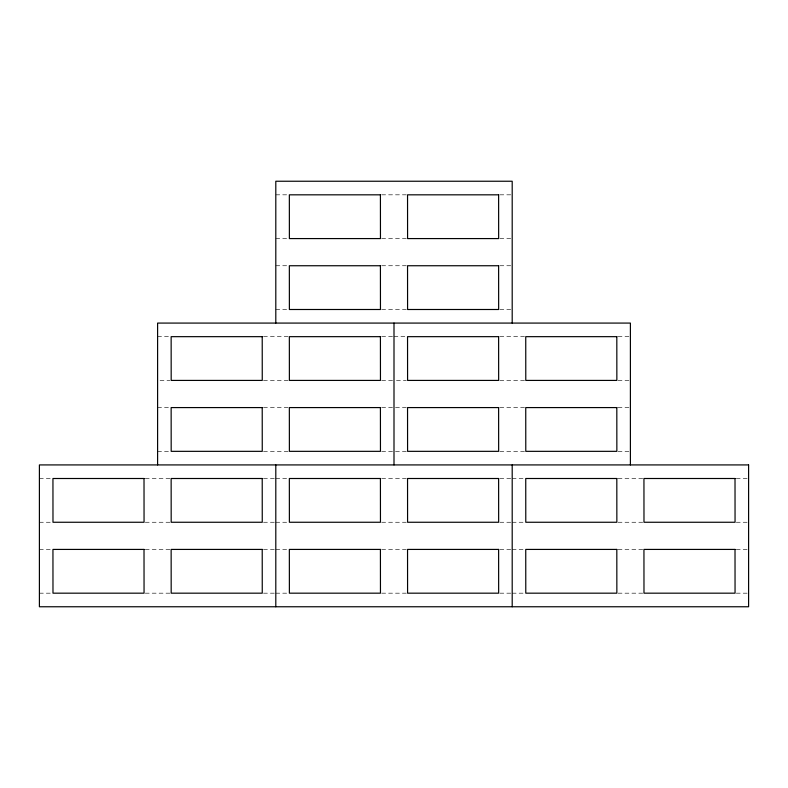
<?xml version="1.0" encoding="UTF-8"?>
<svg xmlns="http://www.w3.org/2000/svg" width="788" height="788" viewBox="0 0 788 788"><rect width="100%" height="100%" fill="white"/><g stroke="black" fill="none" stroke-linecap="round" stroke-linejoin="round"><path stroke-width="0.59" stroke-dasharray="3.94 2.96" d="M275.8 194.823L288.113 194.823M381.688 194.823L406.312 194.823M499.887 194.823L510.969 194.823M275.8 238.577L288.113 238.577M381.688 238.577L406.312 238.577M499.887 238.577L510.969 238.577M275.8 265.743L288.113 265.743M381.688 265.743L406.312 265.743M499.887 265.743L510.969 265.743M275.8 309.497L288.113 309.497M381.688 309.497L406.312 309.497M499.887 309.497L510.969 309.497M157.6 336.663L169.912 336.663M263.488 336.663L288.113 336.663M381.688 336.663L392.769 336.663M394 336.663L406.312 336.663M499.887 336.663L524.513 336.663M618.087 336.663L629.169 336.663M160.062 380.417L169.912 380.417M263.488 380.417L288.113 380.417M381.688 380.417L392.769 380.417M396.462 380.417L406.312 380.417M499.887 380.417L524.513 380.417M618.087 380.417L629.169 380.417M157.6 407.583L169.912 407.583M263.488 407.583L288.113 407.583M381.688 407.583L406.312 407.583M499.887 407.583L524.513 407.583M618.087 407.583L630.4 407.583M157.6 451.337L169.912 451.337M263.488 451.337L288.113 451.337M381.688 451.337L406.312 451.337M499.887 451.337L524.513 451.337M618.087 451.337L630.4 451.337M39.4 478.503L51.712 478.503M145.287 478.503L169.912 478.503M263.488 478.503L274.569 478.503M275.8 478.503L288.113 478.503M381.688 478.503L406.312 478.503M499.887 478.503L510.969 478.503M512.2 478.503L524.513 478.503M618.087 478.503L642.712 478.503M736.288 478.503L747.369 478.503M39.4 522.257L51.712 522.257M145.287 522.257L169.912 522.257M263.488 522.257L274.569 522.257M275.8 522.257L288.113 522.257M381.688 522.257L406.312 522.257M499.887 522.257L510.969 522.257M512.2 522.257L524.513 522.257M618.087 522.257L642.712 522.257M736.288 522.257L747.369 522.257M39.4 549.423L51.712 549.423M145.287 549.423L169.912 549.423M263.488 549.423L274.569 549.423M275.8 549.423L288.113 549.423M381.688 549.423L406.312 549.423M499.887 549.423L510.969 549.423M512.2 549.423L524.513 549.423M618.087 549.423L642.712 549.423M736.288 549.423L747.369 549.423M39.4 593.177L51.712 593.177M145.287 593.177L169.912 593.177M263.488 593.177L274.569 593.177M275.8 593.177L288.113 593.177M381.688 593.177L406.312 593.177M499.887 593.177L510.969 593.177M512.2 593.177L524.513 593.177M618.087 593.177L642.712 593.177M736.288 593.177L747.369 593.177"/><path stroke-width="1.18" d="M630.4 464.92L630.4 323.08L157.6 323.08L157.6 464.92M512.2 323.08L512.2 181.24L275.8 181.24L275.8 323.08M512.2 464.92L512.2 606.76M394 323.08L394 464.92M275.8 464.92L275.8 606.76M380.456 194.823L289.344 194.823L289.383 238.577L380.456 238.577L380.417 194.823M498.656 194.823L407.544 194.823L407.583 238.577L498.656 238.577L498.617 194.823M380.456 265.743L289.344 265.743L289.383 309.497L380.456 309.497L380.417 265.743M498.656 265.743L407.544 265.743L407.583 309.497L498.656 309.497L498.617 265.743M262.256 336.663L171.144 336.663L171.183 380.417L262.256 380.417L262.217 336.663M380.456 336.663L289.344 336.663L289.383 380.417L380.456 380.417L380.417 336.663M498.656 336.663L407.544 336.663L407.583 380.417L498.656 380.417L498.617 336.663M616.856 336.663L525.744 336.663L525.783 380.417L616.856 380.417L616.817 336.663M262.256 407.583L171.144 407.583L171.183 451.337L262.256 451.337L262.217 407.583M380.456 407.583L289.344 407.583L289.383 451.337L380.456 451.337L380.417 407.583M498.656 407.583L407.544 407.583L407.583 451.337L498.656 451.337L498.617 407.583M616.856 407.583L525.744 407.583L525.783 451.337L616.856 451.337L616.817 407.583M748.6 464.92L39.4 464.92L39.4 606.76L748.6 606.76L748.6 464.92M144.056 478.503L52.944 478.503L52.983 522.257L144.056 522.257L144.017 478.503M262.256 478.503L171.144 478.503L171.183 522.257L262.256 522.257L262.217 478.503M380.456 478.503L289.344 478.503L289.383 522.257L380.456 522.257L380.417 478.503M498.656 478.503L407.544 478.503L407.583 522.257L498.656 522.257L498.617 478.503M616.856 478.503L525.744 478.503L525.783 522.257L616.856 522.257L616.817 478.503M735.056 478.503L643.944 478.503L643.983 522.257L735.056 522.257L735.017 478.503M144.056 549.423L52.944 549.423L52.983 593.177L144.056 593.177L144.017 549.423M262.256 549.423L171.144 549.423L171.183 593.177L262.256 593.177L262.217 549.423M380.456 549.423L289.344 549.423L289.383 593.177L380.456 593.177L380.417 549.423M498.656 549.423L407.544 549.423L407.583 593.177L498.656 593.177L498.617 549.423M616.856 549.423L525.744 549.423L525.783 593.177L616.856 593.177L616.817 549.423M735.056 549.423L643.944 549.423L643.983 593.177L735.056 593.177L735.017 549.423"/></g></svg>
